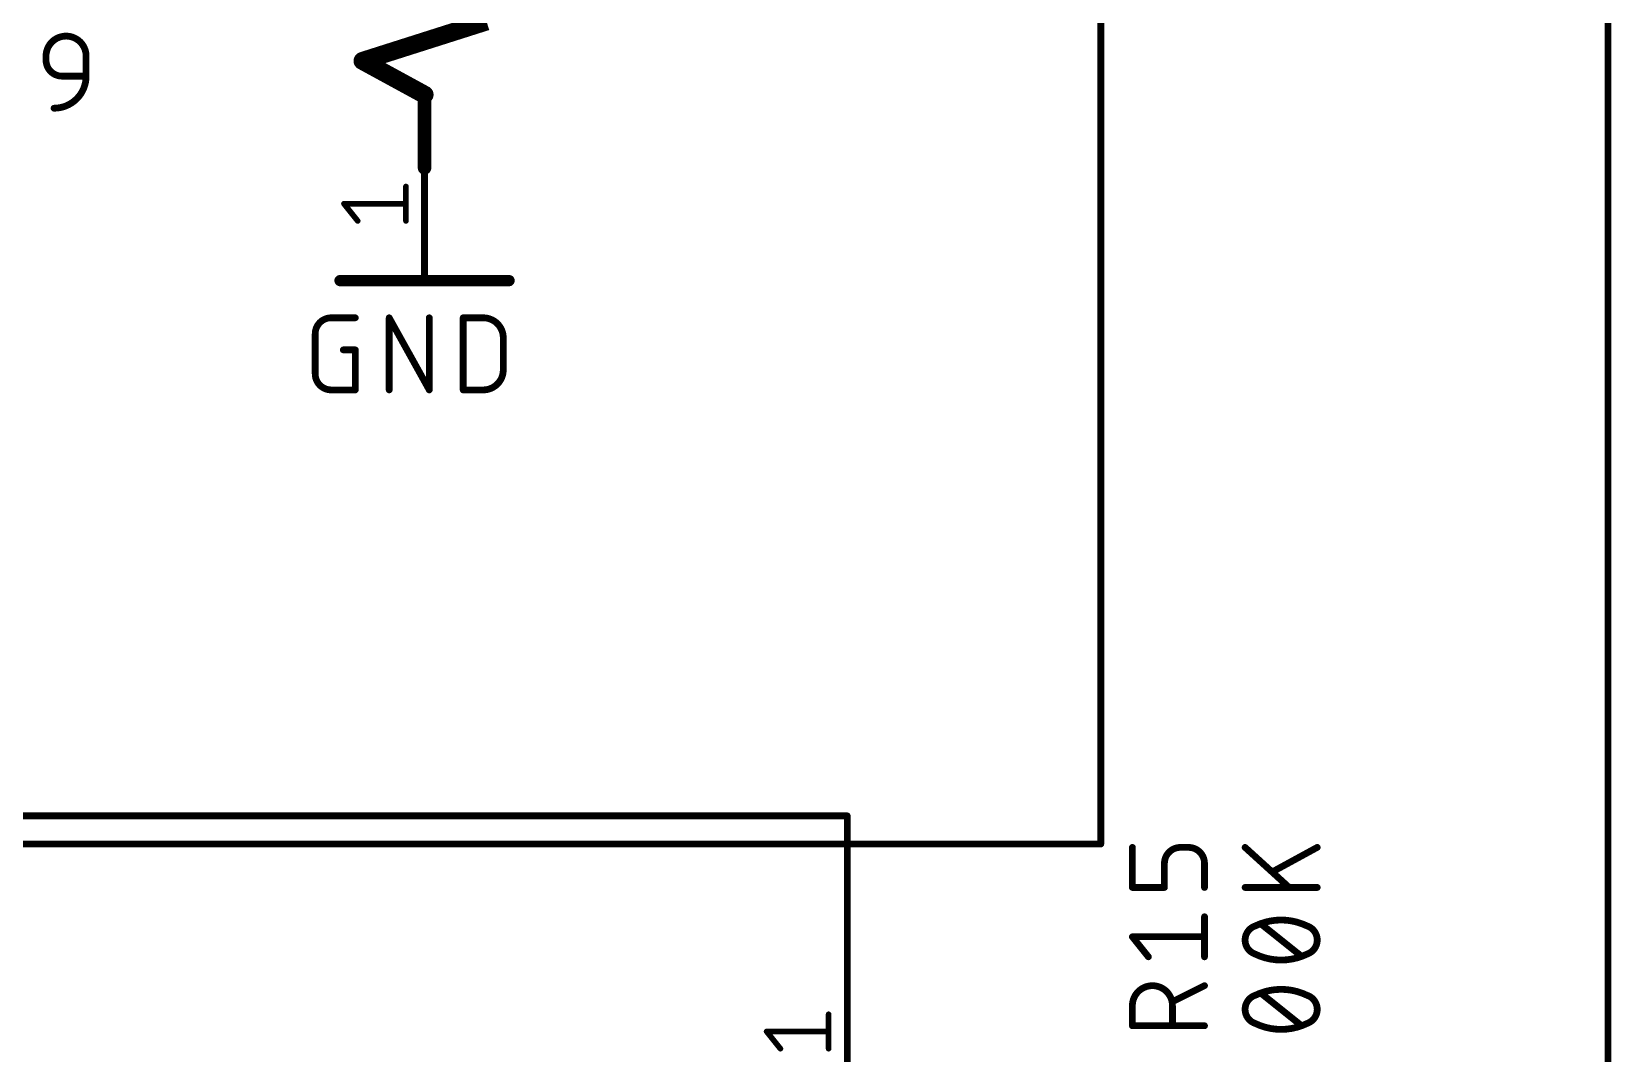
# Model space of a CAD drawing. Extents: x -177 to 163, y -159 to 163.
# Drawn here: x 30.51 to 66.12, y -80.92 to -57.89 of the extents above; entities that cross this region are included whole.
import ezdxf

# ---------------------------------------------------------------- set-up
doc = ezdxf.new("R2010")
doc.units = 0
for name, color, linetype in [('91', 122, 'CONTINUOUS'), ('94', 12, 'CONTINUOUS'), ('95', 251, 'CONTINUOUS'), ('96', 251, 'CONTINUOUS')]:
    doc.layers.add(name, color=color, linetype=linetype)

msp = doc.modelspace()

# ---------------------------------------------------------------- linework, layer by layer
at = {"layer": '91', "const_width": 0.1524}
for points in [[(66.04, -95.25), (66.04, -15.24)], [(54.61, -50.8), (54.61, -76.2)], [(19.685, -75.565), (48.895, -75.565)], [(48.895, -75.565), (48.895, -81.28)], [(54.61, -76.2), (29.21, -76.2)]]:
    msp.add_lwpolyline(points, dxfattribs=at)
at = {"layer": '91', "const_width": 0.0762}
for points in [[(48.9331, -75.565, 1), (48.8569, -75.565)], [(48.895, -75.6031, 1), (48.895, -75.5269)], [(54.5719, -76.2, 1), (54.6481, -76.2)], [(54.61, -76.2381, 1), (54.61, -76.1619)]]:
    msp.add_lwpolyline(points, format="xyb", dxfattribs=at)
at = {"layer": '94'}
for points, const_width in [([(40.767, -57.658), (37.973, -58.547)], 0.4064), ([(37.973, -58.547), (39.37, -59.309)], 0.4064), ([(39.37, -60.96), (39.37, -59.3725)], 0.3048), ([(39.37, -59.309), (39.37, -59.3725)], 0.1524), ([(39.37, -60.96), (39.37, -63.5)], 0.1524), ([(37.465, -63.5), (41.275, -63.5)], 0.254)]:
    msp.add_lwpolyline(points, dxfattribs=dict(at, const_width=const_width))
for points, const_width in [([(38.0217, -58.4578, 1), (37.9243, -58.6362)], 0.2032), ([(37.9422, -58.4502, 1), (38.0038, -58.6438)], 0.2032), ([(39.4462, -59.3725, 1), (39.2938, -59.3725)], 0.1524), ([(39.3213, -59.3982, 1), (39.4187, -59.2198)], 0.2032), ([(39.4081, -59.309, 1), (39.3319, -59.309)], 0.0762), ([(39.3319, -59.3725, 1), (39.4081, -59.3725)], 0.0762), ([(39.2938, -60.96, 1), (39.4462, -60.96)], 0.1524), ([(39.4081, -60.96, 1), (39.3319, -60.96)], 0.0762), ([(37.465, -63.4365, 1), (37.465, -63.5635)], 0.127), ([(39.3319, -63.5, 1), (39.4081, -63.5)], 0.0762), ([(41.275, -63.5635, 1), (41.275, -63.4365)], 0.127)]:
    msp.add_lwpolyline(points, format="xyb", dxfattribs=dict(at, const_width=const_width))
at = {"layer": '95'}
for points, const_width in [([(31.7433, -58.4398, 1), (30.8402, -58.4398)], 0.1524), ([(30.8783, -58.4398, 1), (30.8021, -58.4398)], 0.0762), ([(31.7814, -58.4398, 1), (31.7052, -58.4398)], 0.0762), ([(30.8021, -58.4398, 1), (30.8783, -58.4398)], 0.0762), ([(30.8402, -58.5301, 0.4142), (31.2014, -58.8913)], 0.1524), ([(30.8783, -58.5301, 1), (30.8021, -58.5301)], 0.0762), ([(30.8021, -58.5301, 1), (30.8783, -58.5301)], 0.0762), ([(31.7052, -58.4398, 1), (31.7814, -58.4398)], 0.0762), ([(31.0208, -59.6138, 0.4142), (31.7433, -58.8913)], 0.1524), ([(31.2014, -58.8532, 1), (31.2014, -58.9294)], 0.0762), ([(31.2014, -58.9294, 1), (31.2014, -58.8532)], 0.0762), ([(31.7814, -58.8913, 1), (31.7052, -58.8913)], 0.0762), ([(31.7052, -58.8913, 1), (31.7814, -58.8913)], 0.0762), ([(31.7433, -58.9294, 1), (31.7433, -58.8532)], 0.0762), ([(31.0208, -59.5757, 1), (31.0208, -59.6519)], 0.0762), ([(38.9827, -61.3791, 1), (38.9192, -61.3791)], 0.0635), ([(37.5787, -61.7473, 1), (37.5291, -61.787)], 0.0635), ([(37.5539, -61.7354, 1), (37.5539, -61.7989)], 0.0635), ([(38.9509, -61.7989, 1), (38.9509, -61.7354)], 0.0635), ([(37.8396, -62.175, 1), (37.8891, -62.1354)], 0.0635), ([(38.9192, -62.1552, 1), (38.9827, -62.1552)], 0.0635), ([(55.3593, -76.2762, 1), (55.2831, -76.2762)], 0.0762), ([(56.4049, -76.2762, 0.4142), (56.0437, -76.6374)], 0.1524), ([(56.4049, -76.2381, 1), (56.4049, -76.3143)], 0.0762), ([(56.4049, -76.3143, 1), (56.4049, -76.2381)], 0.0762), ([(56.9468, -76.6374, 0.4142), (56.5856, -76.2762)], 0.1524), ([(56.5856, -76.2381, 1), (56.5856, -76.3143)], 0.0762), ([(56.5856, -76.3143, 1), (56.5856, -76.2381)], 0.0762), ([(56.0818, -76.6374, 1), (56.0056, -76.6374)], 0.0762), ([(56.0056, -76.6374, 1), (56.0818, -76.6374)], 0.0762), ([(56.9849, -76.6374, 1), (56.9087, -76.6374)], 0.0762), ([(56.9087, -76.6374, 1), (56.9849, -76.6374)], 0.0762), ([(55.3212, -77.1412, 1), (55.3212, -77.2174)], 0.0762), ([(55.2831, -77.1793, 1), (55.3593, -77.1793)], 0.0762), ([(56.0056, -77.1793, 1), (56.0818, -77.1793)], 0.0762), ([(56.0437, -77.2174, 1), (56.0437, -77.1412)], 0.0762), ([(56.9087, -77.1793, 1), (56.9849, -77.1793)], 0.0762), ([(56.9849, -77.8393, 1), (56.9087, -77.8393)], 0.0762), ([(55.351, -78.2671, 1), (55.2914, -78.3147)], 0.0762), ([(55.3212, -78.2528, 1), (55.3212, -78.329)], 0.0762), ([(56.9468, -78.329, 1), (56.9468, -78.2528)], 0.0762), ([(55.6527, -78.7662, 1), (55.7122, -78.7186)], 0.0762), ([(56.9087, -78.7424, 1), (56.9849, -78.7424)], 0.0762), ([(56.2243, -79.8448, 1), (55.3212, -79.8448)], 0.1524), ([(56.9638, -79.4274, 1), (56.9298, -79.3592)], 0.0762), ([(56.2073, -79.7205, 1), (56.2414, -79.7886)], 0.0762), ([(48.5077, -80.0376, 1), (48.4442, -80.0376)], 0.0635), ([(55.3593, -79.8448, 1), (55.2831, -79.8448)], 0.0762), ([(55.2831, -79.8448, 1), (55.3593, -79.8448)], 0.0762), ([(56.2624, -79.8448, 1), (56.1862, -79.8448)], 0.0762), ([(56.1862, -79.8448, 1), (56.2624, -79.8448)], 0.0762), ([(47.1037, -80.4058, 1), (47.0541, -80.4455)], 0.0635), ([(47.0789, -80.3939, 1), (47.0789, -80.4574)], 0.0635), ([(48.4759, -80.4574, 1), (48.4759, -80.3939)], 0.0635), ([(55.3212, -80.2583, 1), (55.3212, -80.3345)], 0.0762), ([(55.2831, -80.2964, 1), (55.3593, -80.2964)], 0.0762), ([(56.1862, -80.2964, 1), (56.2624, -80.2964)], 0.0762), ([(56.9468, -80.3345, 1), (56.9468, -80.2583)], 0.0762), ([(47.3646, -80.8336, 1), (47.4141, -80.7939)], 0.0635), ([(48.4442, -80.8137, 1), (48.5077, -80.8137)], 0.0635)]:
    msp.add_lwpolyline(points, format="xyb", dxfattribs=dict(at, const_width=const_width))
for points, const_width in [([(30.8402, -58.5301), (30.8402, -58.4398)], 0.1524), ([(31.7433, -58.4398), (31.7433, -58.8913)], 0.1524), ([(31.7433, -58.8913), (31.2014, -58.8913)], 0.1524), ([(38.9509, -62.1552), (38.9509, -61.3791)], 0.127), ([(37.8643, -62.1552), (37.5539, -61.7672)], 0.127), ([(37.5539, -61.7672), (38.9509, -61.7672)], 0.127), ([(55.3212, -77.1793), (55.3212, -76.2762)], 0.1524), ([(56.5856, -76.2762), (56.4049, -76.2762)], 0.1524), ([(56.0437, -76.6374), (56.0437, -77.1793)], 0.1524), ([(56.9468, -77.1793), (56.9468, -76.6374)], 0.1524), ([(56.0437, -77.1793), (55.3212, -77.1793)], 0.1524), ([(56.9468, -78.7424), (56.9468, -77.8393)], 0.1524), ([(55.6824, -78.7424), (55.3212, -78.2909)], 0.1524), ([(55.3212, -78.2909), (56.9468, -78.2909)], 0.1524), ([(56.9468, -79.3933), (56.2243, -79.7545)], 0.1524), ([(48.4759, -80.8137), (48.4759, -80.0376)], 0.127), ([(55.3212, -80.2964), (55.3212, -79.8448)], 0.1524), ([(56.2243, -79.8448), (56.2243, -80.2964)], 0.1524), ([(47.3893, -80.8137), (47.0789, -80.4257)], 0.127), ([(47.0789, -80.4257), (48.4759, -80.4257)], 0.127), ([(56.9468, -80.2964), (55.3212, -80.2964)], 0.1524)]:
    msp.add_lwpolyline(points, dxfattribs=dict(at, const_width=const_width))
at = {"layer": '96'}
for points, const_width in [([(37.2674, -64.3382, 0.4142), (36.9062, -64.6994)], 0.1524), ([(37.2674, -64.3001, 1), (37.2674, -64.3763)], 0.0762), ([(37.2674, -64.3763, 1), (37.2674, -64.3001)], 0.0762), ([(37.8093, -64.3763, 1), (37.8093, -64.3001)], 0.0762), ([(38.6116, -64.3382, 1), (38.5354, -64.3382)], 0.0762), ([(38.6068, -64.3197, 1), (38.5402, -64.3567)], 0.0762), ([(39.5147, -64.3382, 1), (39.4385, -64.3382)], 0.0762), ([(40.279, -64.3382, 1), (40.2028, -64.3382)], 0.0762), ([(40.2409, -64.3001, 1), (40.2409, -64.3763)], 0.0762), ([(41.144, -64.7898, 0.4142), (40.6924, -64.3382)], 0.1524), ([(40.6924, -64.3001, 1), (40.6924, -64.3763)], 0.0762), ([(40.6924, -64.3763, 1), (40.6924, -64.3001)], 0.0762), ([(36.9443, -64.6994, 1), (36.8681, -64.6994)], 0.0762), ([(36.8681, -64.6994, 1), (36.9443, -64.6994)], 0.0762), ([(41.1821, -64.7898, 1), (41.1059, -64.7898)], 0.0762), ([(41.1059, -64.7898, 1), (41.1821, -64.7898)], 0.0762), ([(37.5384, -65.0226, 1), (37.5384, -65.0988)], 0.0762), ([(37.8474, -65.0607, 1), (37.7712, -65.0607)], 0.0762), ([(37.8093, -65.0988, 1), (37.8093, -65.0226)], 0.0762), ([(40.6924, -65.9638, 0.4142), (41.144, -65.5122)], 0.1524), ([(41.1821, -65.5122, 1), (41.1059, -65.5122)], 0.0762), ([(41.1059, -65.5122, 1), (41.1821, -65.5122)], 0.0762), ([(36.9062, -65.6026, 0.4142), (37.2674, -65.9638)], 0.1524), ([(36.9443, -65.6026, 1), (36.8681, -65.6026)], 0.0762), ([(36.8681, -65.6026, 1), (36.9443, -65.6026)], 0.0762), ([(37.2674, -65.9257, 1), (37.2674, -66.0019)], 0.0762), ([(37.2674, -66.0019, 1), (37.2674, -65.9257)], 0.0762), ([(37.7712, -65.9638, 1), (37.8474, -65.9638)], 0.0762), ([(37.8093, -66.0019, 1), (37.8093, -65.9257)], 0.0762), ([(38.5354, -65.9638, 1), (38.6116, -65.9638)], 0.0762), ([(39.4385, -65.9638, 1), (39.5147, -65.9638)], 0.0762), ([(39.4433, -65.9823, 1), (39.5099, -65.9453)], 0.0762), ([(40.2409, -65.9257, 1), (40.2409, -66.0019)], 0.0762), ([(40.2028, -65.9638, 1), (40.279, -65.9638)], 0.0762), ([(40.6924, -65.9257, 1), (40.6924, -66.0019)], 0.0762), ([(40.6924, -66.0019, 1), (40.6924, -65.9257)], 0.0762), ([(57.8868, -76.248, 1), (57.8356, -76.3044)], 0.0762), ([(59.505, -76.3096, 1), (59.4686, -76.2428)], 0.0762), ([(58.4751, -76.7846, 1), (58.5116, -76.8515)], 0.0762), ([(57.8612, -77.1412, 1), (57.8612, -77.2174)], 0.0762), ([(58.829, -77.2075, 1), (58.8803, -77.1511)], 0.0762), ([(59.4868, -77.2174, 1), (59.4868, -77.1412)], 0.0762), ([(58.674, -77.9125, 0.1139), (58.087, -78.048)], 0.1524), ([(58.2462, -77.9731, 1), (58.1986, -78.0326)], 0.0762), ([(59.261, -78.048, 0.1139), (58.674, -77.9125)], 0.1524), ([(58.674, -77.8744, 1), (58.674, -77.9506)], 0.0762), ([(58.674, -77.9506, 1), (58.674, -77.8744)], 0.0762), ([(58.087, -78.048, 0.3205), (57.8612, -78.3641)], 0.1524), ([(57.8612, -78.3641, 0.3205), (58.087, -78.6802)], 0.1524), ([(57.8993, -78.3641, 1), (57.8231, -78.3641)], 0.0762), ([(58.0703, -78.0137, 1), (58.1037, -78.0822)], 0.0762), ([(58.0993, -78.084, 1), (58.0746, -78.012)], 0.0762), ([(59.4868, -78.3641, 0.3205), (59.261, -78.048)], 0.1524), ([(59.261, -78.6802, 0.3205), (59.4868, -78.3641)], 0.1524), ([(59.2734, -78.012, 1), (59.2487, -78.084)], 0.0762), ([(59.2443, -78.0822, 1), (59.2777, -78.0137)], 0.0762), ([(59.5249, -78.3641, 1), (59.4487, -78.3641)], 0.0762), ([(57.8231, -78.3641, 1), (57.8993, -78.3641)], 0.0762), ([(58.1037, -78.6459, 1), (58.0703, -78.7144)], 0.0762), ([(58.087, -78.6802, 0.1139), (58.674, -78.8156)], 0.1524), ([(58.0746, -78.7162, 1), (58.0993, -78.6441)], 0.0762), ([(58.674, -78.8156, 0.1139), (59.261, -78.6802)], 0.1524), ([(59.1018, -78.7551, 1), (59.1494, -78.6956)], 0.0762), ([(59.2487, -78.6441, 1), (59.2734, -78.7162)], 0.0762), ([(59.2777, -78.7144, 1), (59.2443, -78.6459)], 0.0762), ([(59.4487, -78.3641, 1), (59.5249, -78.3641)], 0.0762), ([(58.674, -78.7775, 1), (58.674, -78.8537)], 0.0762), ([(58.674, -78.8537, 1), (58.674, -78.7775)], 0.0762), ([(58.087, -79.6111, 0.3205), (57.8612, -79.9272)], 0.1524), ([(58.674, -79.4756, 0.1139), (58.087, -79.6111)], 0.1524), ([(58.0703, -79.5769, 1), (58.1037, -79.6454)], 0.0762), ([(58.0993, -79.6472, 1), (58.0746, -79.5751)], 0.0762), ([(58.2462, -79.5362, 1), (58.1986, -79.5957)], 0.0762), ([(59.261, -79.6111, 0.1139), (58.674, -79.4756)], 0.1524), ([(58.674, -79.4375, 1), (58.674, -79.5137)], 0.0762), ([(58.674, -79.5137, 1), (58.674, -79.4375)], 0.0762), ([(59.4868, -79.9272, 0.3205), (59.261, -79.6111)], 0.1524), ([(59.2734, -79.5751, 1), (59.2487, -79.6472)], 0.0762), ([(59.2443, -79.6454, 1), (59.2777, -79.5769)], 0.0762), ([(57.8612, -79.9272, 0.3205), (58.087, -80.2433)], 0.1524), ([(57.8993, -79.9272, 1), (57.8231, -79.9272)], 0.0762), ([(57.8231, -79.9272, 1), (57.8993, -79.9272)], 0.0762), ([(59.261, -80.2433, 0.3205), (59.4868, -79.9272)], 0.1524), ([(59.5249, -79.9272, 1), (59.4487, -79.9272)], 0.0762), ([(59.4487, -79.9272, 1), (59.5249, -79.9272)], 0.0762), ([(58.1037, -80.209, 1), (58.0703, -80.2775)], 0.0762), ([(58.087, -80.2433, 0.1139), (58.674, -80.3788)], 0.1524), ([(58.0746, -80.2793, 1), (58.0993, -80.2072)], 0.0762), ([(58.674, -80.3788, 0.1139), (59.261, -80.2433)], 0.1524), ([(58.674, -80.3407, 1), (58.674, -80.4169)], 0.0762), ([(58.674, -80.4169, 1), (58.674, -80.3407)], 0.0762), ([(59.1018, -80.3182, 1), (59.1494, -80.2587)], 0.0762), ([(59.2487, -80.2073, 1), (59.2734, -80.2793)], 0.0762), ([(59.2777, -80.2775, 1), (59.2443, -80.209)], 0.0762)]:
    msp.add_lwpolyline(points, format="xyb", dxfattribs=dict(at, const_width=const_width))
at = {"layer": '96', "const_width": 0.1524}
for points in [[(37.2674, -64.3382), (37.8093, -64.3382)], [(38.5735, -65.9638), (38.5735, -64.3382)], [(38.5735, -64.3382), (39.4766, -65.9638)], [(39.4766, -65.9638), (39.4766, -64.3382)], [(40.2409, -65.9638), (40.2409, -64.3382)], [(40.2409, -64.3382), (40.6924, -64.3382)], [(36.9062, -65.6026), (36.9062, -64.6994)], [(41.144, -64.7898), (41.144, -65.5122)], [(37.5384, -65.0607), (37.8093, -65.0607)], [(37.8093, -65.0607), (37.8093, -65.9638)], [(37.8093, -65.9638), (37.2674, -65.9638)], [(40.6924, -65.9638), (40.2409, -65.9638)], [(57.8612, -76.2762), (58.8546, -77.1793)], [(59.4868, -76.2762), (58.4934, -76.8181)], [(59.4868, -77.1793), (57.8612, -77.1793)], [(59.1256, -78.7253), (58.2224, -78.0028)], [(59.1256, -80.2884), (58.2224, -79.566)]]:
    msp.add_lwpolyline(points, dxfattribs=at)

doc.saveas('drawing.dxf')
